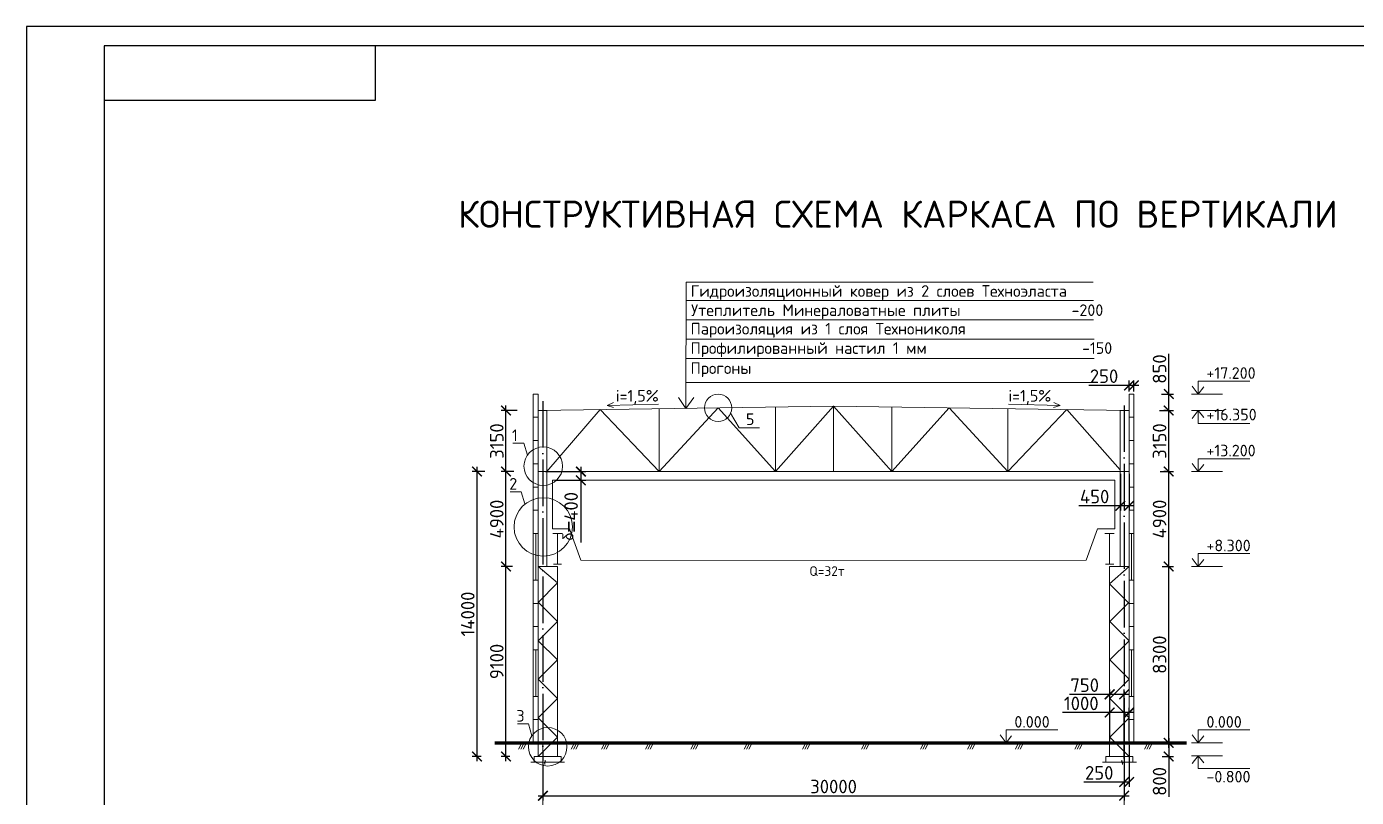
# Model space of a CAD drawing. Header units: millimetres. Extents: x -258606 to -95372, y 16759 to 83244.
# Drawn here: x -125999.4 to -125656.2, y 42147 to 42345.8 of the extents above; entities that cross this region are included whole.
import ezdxf

# ---------------------------------------------------------------- set-up
doc = ezdxf.new("R2010")
doc.units = ezdxf.units.MM
doc.header["$LTSCALE"] = 0.5
doc.linetypes.add('ACAD_ISO04W100', pattern=[30, 24, -3, 0, -3])
for name, color, linetype, lineweight in [('0.25-STAMP', 10, 'Continuous', 25), ('0.3-STAMP', 7, 'Continuous', 30), ('ТОНКИЕе', 7, 'Continuous', 5)]:
    doc.layers.add(name, color=color, linetype=linetype, lineweight=lineweight)
doc.layers.add('оси', color=7, linetype='ACAD_ISO04W100')
doc.layers.add('размеры', color=7, linetype='Continuous')
doc.styles.add('Наклонный', font='isocpeur.ttf', dxfattribs={"height": 3.5})
doc.styles.add('Текст 3', font='isocpeur.ttf', dxfattribs={"height": 3})
doc.linetypes.add('119-3 Кабель низкоковольтный подземный', pattern='A,8,-2,[31,Russia-GOST_Topo.shx,S=0.1,R=180,X=0,Y=0],8,[31,Russia-GOST_Topo.shx,S=0.1,R=0,X=0,Y=0],-2', length=20)
doc.dimstyles.new('СТРОИТЕЛЬНЫЙ', dxfattribs={"dimtxt": 3.5, "dimasz": 2.5, "dimexe": 1.25, "dimexo": 0.625, "dimtad": 1, "dimdec": 0, "dimlfac": 100, "dimdsep": 46, "dimtxsty": 'Наклонный', "dimblk1": 'ARCHTICK', "dimblk2": 'ARCHTICK', "dimsah": 1, "dimcen": 0, "dimdle": 1.25, "dimadec": 0, "dimazin": 0, "dimtfac": 0.75, "dimtdec": 0, "dimtmove": 0, "dimatfit": 3, "dimldrblk": 'ARCHTICK', "dimfxl": 1, "dimtolj": 1, "dimtzin": 0, "dimarcsym": 0})

# ---------------------------------------------------------------- blocks, each defined once
blk = doc.blocks.new('_ArchTick')
at = {"color": 0, "linetype": 'ByBlock', "const_width": 0.15}
blk.add_lwpolyline([(-0.5, -0.5), (0.5, 0.5)], dxfattribs=at)
blk = doc.blocks.new('*D654')
at = {"layer": 'Defpoints', "color": 0, "transparency": 16777216}
for p in [(-125866.1, 42156.39), (-125716.1, 42156.39), (-125716.1, 42147.41)]:
    blk.add_point(p, dxfattribs=at)
at = {"layer": 'размеры', "color": 0, "lineweight": -2, "transparency": 16777216}
for p, q in [((-125866.1, 42155.76), (-125866.1, 42146.16)), ((-125716.1, 42155.76), (-125716.1, 42146.16)), ((-125867.35, 42147.41), (-125714.85, 42147.41))]:
    blk.add_line(p, q, dxfattribs=at)
at = {"layer": 'размеры', "color": 0, "lineweight": -2, "transparency": 16777216, "xscale": 2.5, "yscale": 2.5, "zscale": 2.5, "rotation": 180}
blk.add_blockref('_ArchTick', (-125866.1, 42147.41), dxfattribs=at)
at = {"layer": 'размеры', "color": 0, "lineweight": -2, "transparency": 16777216, "xscale": 2.5, "yscale": 2.5, "zscale": 2.5}
blk.add_blockref('_ArchTick', (-125716.1, 42147.41), dxfattribs=at)
at = {"layer": 'размеры', "color": 0, "transparency": 16777216, "insert": (-125791.1, 42149.78), "char_height": 3.5, "attachment_point": 5, "style": 'Наклонный'}
blk.add_mtext('\\A1;30000', dxfattribs=at)
blk = doc.blocks.new('*D655')
at = {"layer": 'Defpoints', "color": 0, "transparency": 16777216}
for p in [(-125716.1, 42161.04), (-125714.85, 42161.04), (-125714.85, 42150.93)]:
    blk.add_point(p, dxfattribs=at)
at = {"layer": 'размеры', "color": 0, "lineweight": -2, "transparency": 16777216}
for p, q in [((-125716.1, 42160.41), (-125716.1, 42149.68)), ((-125714.85, 42160.41), (-125714.85, 42149.68)), ((-125716.1, 42150.93), (-125726.5, 42150.93)), ((-125714.85, 42150.93), (-125717.35, 42150.93))]:
    blk.add_line(p, q, dxfattribs=at)
at = {"layer": 'размеры', "color": 0, "lineweight": -2, "transparency": 16777216, "xscale": 2.5, "yscale": 2.5, "zscale": 2.5, "rotation": 180}
blk.add_blockref('_ArchTick', (-125716.1, 42150.93), dxfattribs=at)
at = {"layer": 'размеры', "color": 0, "lineweight": -2, "transparency": 16777216, "xscale": 2.5, "yscale": 2.5, "zscale": 2.5}
blk.add_blockref('_ArchTick', (-125714.85, 42150.93), dxfattribs=at)
at = {"layer": 'размеры', "color": 0, "transparency": 16777216, "insert": (-125722.55, 42153.31), "char_height": 3.5, "attachment_point": 5, "style": 'Наклонный'}
blk.add_mtext('\\A1;250', dxfattribs=at)
blk = doc.blocks.new('*D656')
at = {"layer": 'Defpoints', "color": 0, "transparency": 16777216}
for p in [(-125719.85, 42173.56), (-125719.85, 42161.04), (-125716.1, 42156.39)]:
    blk.add_point(p, dxfattribs=at)
at = {"layer": 'размеры', "color": 0, "lineweight": -2, "transparency": 16777216}
for p, q in [((-125719.85, 42173.56), (-125730.25, 42173.56)), ((-125719.85, 42161.66), (-125719.85, 42174.81)), ((-125714.85, 42173.56), (-125719.85, 42173.56)), ((-125716.1, 42157.01), (-125716.1, 42174.81))]:
    blk.add_line(p, q, dxfattribs=at)
at = {"layer": 'размеры', "color": 0, "lineweight": -2, "transparency": 16777216, "xscale": 2.5, "yscale": 2.5, "zscale": 2.5, "rotation": 180}
blk.add_blockref('_ArchTick', (-125719.85, 42173.56), dxfattribs=at)
at = {"layer": 'размеры', "color": 0, "lineweight": -2, "transparency": 16777216, "xscale": 2.5, "yscale": 2.5, "zscale": 2.5}
blk.add_blockref('_ArchTick', (-125716.1, 42173.56), dxfattribs=at)
at = {"layer": 'размеры', "color": 0, "transparency": 16777216, "insert": (-125726.3, 42175.93), "char_height": 3.5, "attachment_point": 5, "style": 'Наклонный'}
blk.add_mtext('\\A1;750', dxfattribs=at)
blk = doc.blocks.new('*D657')
at = {"layer": 'Defpoints', "color": 0, "transparency": 16777216}
for p in [(-125719.85, 42168.85), (-125719.85, 42161.04), (-125714.85, 42161.04)]:
    blk.add_point(p, dxfattribs=at)
at = {"layer": 'размеры', "color": 0, "lineweight": -2, "transparency": 16777216}
for p, q in [((-125719.85, 42161.66), (-125719.85, 42170.1)), ((-125714.85, 42161.66), (-125714.85, 42170.1)), ((-125719.85, 42168.85), (-125732, 42168.85)), ((-125713.6, 42168.85), (-125719.85, 42168.85))]:
    blk.add_line(p, q, dxfattribs=at)
at = {"layer": 'размеры', "color": 0, "lineweight": -2, "transparency": 16777216, "xscale": 2.5, "yscale": 2.5, "zscale": 2.5, "rotation": 180}
blk.add_blockref('_ArchTick', (-125719.85, 42168.85), dxfattribs=at)
at = {"layer": 'размеры', "color": 0, "lineweight": -2, "transparency": 16777216, "xscale": 2.5, "yscale": 2.5, "zscale": 2.5}
blk.add_blockref('_ArchTick', (-125714.85, 42168.85), dxfattribs=at)
at = {"layer": 'размеры', "color": 0, "transparency": 16777216, "insert": (-125727.18, 42171.22), "char_height": 3.5, "attachment_point": 5, "style": 'Наклонный'}
blk.add_mtext('\\A1;1000', dxfattribs=at)
blk = doc.blocks.new('*D658')
at = {"layer": 'Defpoints', "color": 0, "transparency": 16777216}
for p in [(-125717.1, 42231.04), (-125714.85, 42231.04), (-125717.1, 42222.22)]:
    blk.add_point(p, dxfattribs=at)
at = {"layer": 'размеры', "color": 0, "lineweight": -2, "transparency": 16777216}
for p, q in [((-125717.1, 42230.41), (-125717.1, 42220.97)), ((-125714.85, 42230.41), (-125714.85, 42220.97)), ((-125717.1, 42222.22), (-125727.85, 42222.22)), ((-125713.6, 42222.22), (-125717.1, 42222.22))]:
    blk.add_line(p, q, dxfattribs=at)
at = {"layer": 'размеры', "color": 0, "lineweight": -2, "transparency": 16777216, "xscale": 2.5, "yscale": 2.5, "zscale": 2.5, "rotation": 180}
blk.add_blockref('_ArchTick', (-125717.1, 42222.22), dxfattribs=at)
at = {"layer": 'размеры', "color": 0, "lineweight": -2, "transparency": 16777216, "xscale": 2.5, "yscale": 2.5, "zscale": 2.5}
blk.add_blockref('_ArchTick', (-125714.85, 42222.22), dxfattribs=at)
at = {"layer": 'размеры', "color": 0, "transparency": 16777216, "insert": (-125723.73, 42224.59), "char_height": 3.5, "attachment_point": 5, "style": 'Наклонный'}
blk.add_mtext('\\A1;450', dxfattribs=at)
blk = doc.blocks.new('*D659')
at = {"layer": 'Defpoints', "color": 0, "transparency": 16777216}
for p in [(-125714.85, 42253.27), (-125714.85, 42251.04), (-125713.6, 42251.04)]:
    blk.add_point(p, dxfattribs=at)
at = {"layer": 'размеры', "color": 0, "lineweight": -2, "transparency": 16777216}
for p, q in [((-125714.85, 42253.27), (-125725.25, 42253.27)), ((-125714.85, 42251.66), (-125714.85, 42254.52)), ((-125712.35, 42253.27), (-125714.85, 42253.27)), ((-125713.6, 42251.66), (-125713.6, 42254.52))]:
    blk.add_line(p, q, dxfattribs=at)
at = {"layer": 'размеры', "color": 0, "lineweight": -2, "transparency": 16777216, "xscale": 2.5, "yscale": 2.5, "zscale": 2.5, "rotation": 180}
blk.add_blockref('_ArchTick', (-125714.85, 42253.27), dxfattribs=at)
at = {"layer": 'размеры', "color": 0, "lineweight": -2, "transparency": 16777216, "xscale": 2.5, "yscale": 2.5, "zscale": 2.5}
blk.add_blockref('_ArchTick', (-125713.6, 42253.27), dxfattribs=at)
at = {"layer": 'размеры', "color": 0, "transparency": 16777216, "insert": (-125721.3, 42255.64), "char_height": 3.5, "attachment_point": 5, "style": 'Наклонный'}
blk.add_mtext('\\A1;250', dxfattribs=at)
blk = doc.blocks.new('*D660')
at = {"layer": 'Defpoints', "color": 0, "transparency": 16777216}
for p in [(-125706.9, 42206.54), (-125704.61, 42206.54), (-125704.61, 42161.04)]:
    blk.add_point(p, dxfattribs=at)
at = {"layer": 'размеры', "color": 0, "lineweight": -2, "transparency": 16777216}
for p, q in [((-125704.61, 42159.79), (-125704.61, 42207.79)), ((-125706.28, 42206.54), (-125703.36, 42206.54)), ((-125705.23, 42161.04), (-125705.86, 42161.04))]:
    blk.add_line(p, q, dxfattribs=at)
at = {"layer": 'размеры', "color": 0, "lineweight": -2, "transparency": 16777216, "xscale": 2.5, "yscale": 2.5, "zscale": 2.5}
for p, rotation in [((-125704.61, 42206.54), 90), ((-125704.61, 42161.04), 270)]:
    blk.add_blockref('_ArchTick', p, dxfattribs=dict(at, rotation=rotation))
at = {"layer": 'размеры', "color": 0, "transparency": 16777216, "insert": (-125706.98, 42183.79), "char_height": 3.5, "attachment_point": 5, "rotation": 90, "style": 'Наклонный'}
blk.add_mtext('\\A1;8300', dxfattribs=at)
blk = doc.blocks.new('*D661')
at = {"layer": 'Defpoints', "color": 0, "transparency": 16777216}
for p in [(-125707.47, 42231.04), (-125704.61, 42231.04), (-125706.54, 42206.54)]:
    blk.add_point(p, dxfattribs=at)
at = {"layer": 'размеры', "color": 0, "lineweight": -2, "transparency": 16777216}
for p, q in [((-125706.84, 42231.04), (-125703.36, 42231.04)), ((-125704.61, 42205.29), (-125704.61, 42232.29)), ((-125705.91, 42206.54), (-125703.36, 42206.54))]:
    blk.add_line(p, q, dxfattribs=at)
at = {"layer": 'размеры', "color": 0, "lineweight": -2, "transparency": 16777216, "xscale": 2.5, "yscale": 2.5, "zscale": 2.5}
for p, rotation in [((-125704.61, 42231.04), 90), ((-125704.61, 42206.54), 270)]:
    blk.add_blockref('_ArchTick', p, dxfattribs=dict(at, rotation=rotation))
at = {"layer": 'размеры', "color": 0, "transparency": 16777216, "insert": (-125706.98, 42218.79), "char_height": 3.5, "attachment_point": 5, "rotation": 90, "style": 'Наклонный'}
blk.add_mtext('\\A1;4900', dxfattribs=at)
blk = doc.blocks.new('*D662')
at = {"layer": 'Defpoints', "color": 0, "transparency": 16777216}
for p in [(-125707.62, 42246.79), (-125704.61, 42246.79), (-125704.61, 42231.04)]:
    blk.add_point(p, dxfattribs=at)
at = {"layer": 'размеры', "color": 0, "lineweight": -2, "transparency": 16777216}
for p, q in [((-125707, 42246.79), (-125703.36, 42246.79)), ((-125704.61, 42229.79), (-125704.61, 42248.04)), ((-125705.23, 42231.04), (-125705.86, 42231.04))]:
    blk.add_line(p, q, dxfattribs=at)
at = {"layer": 'размеры', "color": 0, "lineweight": -2, "transparency": 16777216, "xscale": 2.5, "yscale": 2.5, "zscale": 2.5}
for p, rotation in [((-125704.61, 42246.79), 90), ((-125704.61, 42231.04), 270)]:
    blk.add_blockref('_ArchTick', p, dxfattribs=dict(at, rotation=rotation))
at = {"layer": 'размеры', "color": 0, "transparency": 16777216, "insert": (-125706.98, 42238.91), "char_height": 3.5, "attachment_point": 5, "rotation": 90, "style": 'Наклонный'}
blk.add_mtext('\\A1;3150', dxfattribs=at)
blk = doc.blocks.new('*D663')
at = {"layer": 'Defpoints', "color": 0, "transparency": 16777216}
for p in [(-125707.11, 42251.04), (-125704.61, 42251.04), (-125704.61, 42246.79)]:
    blk.add_point(p, dxfattribs=at)
at = {"layer": 'размеры', "color": 0, "lineweight": -2, "transparency": 16777216}
for p, q in [((-125704.61, 42251.04), (-125704.61, 42261.44)), ((-125706.48, 42251.04), (-125703.36, 42251.04)), ((-125704.61, 42245.54), (-125704.61, 42251.04)), ((-125705.23, 42246.79), (-125705.86, 42246.79))]:
    blk.add_line(p, q, dxfattribs=at)
at = {"layer": 'размеры', "color": 0, "lineweight": -2, "transparency": 16777216, "xscale": 2.5, "yscale": 2.5, "zscale": 2.5}
for p, rotation in [((-125704.61, 42251.04), 90), ((-125704.61, 42246.79), 270)]:
    blk.add_blockref('_ArchTick', p, dxfattribs=dict(at, rotation=rotation))
at = {"layer": 'размеры', "color": 0, "transparency": 16777216, "insert": (-125706.98, 42257.49), "char_height": 3.5, "attachment_point": 5, "rotation": 90, "style": 'Наклонный'}
blk.add_mtext('\\A1;850', dxfattribs=at)
blk = doc.blocks.new('*D664')
at = {"layer": 'Defpoints', "color": 0, "transparency": 16777216}
for p in [(-125704.61, 42161.04), (-125706.96, 42157.54), (-125704.61, 42157.54)]:
    blk.add_point(p, dxfattribs=at)
at = {"layer": 'размеры', "color": 0, "lineweight": -2, "transparency": 16777216}
for p, q in [((-125705.23, 42161.04), (-125705.86, 42161.04)), ((-125704.61, 42162.29), (-125704.61, 42157.54)), ((-125706.33, 42157.54), (-125703.36, 42157.54)), ((-125704.61, 42157.54), (-125704.61, 42147.14))]:
    blk.add_line(p, q, dxfattribs=at)
at = {"layer": 'размеры', "color": 0, "lineweight": -2, "transparency": 16777216, "xscale": 2.5, "yscale": 2.5, "zscale": 2.5}
for p, rotation in [((-125704.61, 42161.04), 90), ((-125704.61, 42157.54), 270)]:
    blk.add_blockref('_ArchTick', p, dxfattribs=dict(at, rotation=rotation))
at = {"layer": 'размеры', "color": 0, "transparency": 16777216, "insert": (-125706.98, 42151.09), "char_height": 3.5, "attachment_point": 5, "rotation": 90, "style": 'Наклонный'}
blk.add_mtext('\\A1;800', dxfattribs=at)
blk = doc.blocks.new('*D665')
at = {"layer": 'Defpoints', "color": 0, "transparency": 16777216}
for p in [(-125875.64, 42206.54), (-125873.33, 42206.54), (-125874.02, 42157.54)]:
    blk.add_point(p, dxfattribs=at)
at = {"layer": 'размеры', "color": 0, "lineweight": -2, "transparency": 16777216}
for p, q in [((-125875.64, 42156.29), (-125875.64, 42207.79)), ((-125873.95, 42206.54), (-125876.89, 42206.54)), ((-125874.64, 42157.54), (-125876.89, 42157.54))]:
    blk.add_line(p, q, dxfattribs=at)
at = {"layer": 'размеры', "color": 0, "lineweight": -2, "transparency": 16777216, "xscale": 2.5, "yscale": 2.5, "zscale": 2.5}
for p, rotation in [((-125875.64, 42206.54), 90), ((-125875.64, 42157.54), 270)]:
    blk.add_blockref('_ArchTick', p, dxfattribs=dict(at, rotation=rotation))
at = {"layer": 'размеры', "color": 0, "transparency": 16777216, "insert": (-125878.01, 42182.04), "char_height": 3.5, "attachment_point": 5, "rotation": 90, "style": 'Наклонный'}
blk.add_mtext('\\A1;9100', dxfattribs=at)
blk = doc.blocks.new('*D666')
at = {"layer": 'Defpoints', "color": 0, "transparency": 16777216}
for p in [(-125875.64, 42231.04), (-125873, 42231.04), (-125873.4, 42206.54)]:
    blk.add_point(p, dxfattribs=at)
at = {"layer": 'размеры', "color": 0, "lineweight": -2, "transparency": 16777216}
for p, q in [((-125873.62, 42231.04), (-125876.89, 42231.04)), ((-125875.64, 42205.29), (-125875.64, 42232.29)), ((-125874.03, 42206.54), (-125876.89, 42206.54))]:
    blk.add_line(p, q, dxfattribs=at)
at = {"layer": 'размеры', "color": 0, "lineweight": -2, "transparency": 16777216, "xscale": 2.5, "yscale": 2.5, "zscale": 2.5}
for p, rotation in [((-125875.64, 42231.04), 90), ((-125875.64, 42206.54), 270)]:
    blk.add_blockref('_ArchTick', p, dxfattribs=dict(at, rotation=rotation))
at = {"layer": 'размеры', "color": 0, "transparency": 16777216, "insert": (-125878.01, 42218.79), "char_height": 3.5, "attachment_point": 5, "rotation": 90, "style": 'Наклонный'}
blk.add_mtext('\\A1;4900', dxfattribs=at)
blk = doc.blocks.new('*D667')
at = {"layer": 'Defpoints', "color": 0, "transparency": 16777216}
for p in [(-125875.64, 42246.79), (-125872.14, 42246.79), (-125875.64, 42231.04)]:
    blk.add_point(p, dxfattribs=at)
at = {"layer": 'размеры', "color": 0, "lineweight": -2, "transparency": 16777216}
for p, q in [((-125872.76, 42246.79), (-125876.89, 42246.79)), ((-125875.64, 42229.79), (-125875.64, 42248.04)), ((-125876.26, 42231.04), (-125876.89, 42231.04))]:
    blk.add_line(p, q, dxfattribs=at)
at = {"layer": 'размеры', "color": 0, "lineweight": -2, "transparency": 16777216, "xscale": 2.5, "yscale": 2.5, "zscale": 2.5}
for p, rotation in [((-125875.64, 42246.79), 90), ((-125875.64, 42231.04), 270)]:
    blk.add_blockref('_ArchTick', p, dxfattribs=dict(at, rotation=rotation))
at = {"layer": 'размеры', "color": 0, "transparency": 16777216, "insert": (-125878.01, 42238.91), "char_height": 3.5, "attachment_point": 5, "rotation": 90, "style": 'Наклонный'}
blk.add_mtext('\\A1;3150', dxfattribs=at)
blk = doc.blocks.new('*D668')
at = {"layer": 'Defpoints', "color": 0, "transparency": 16777216}
for p in [(-125880.45, 42231.04), (-125883.13, 42157.54), (-125881.44, 42157.54)]:
    blk.add_point(p, dxfattribs=at)
at = {"layer": 'размеры', "color": 0, "lineweight": -2, "transparency": 16777216}
for p, q in [((-125881.07, 42231.04), (-125884.38, 42231.04)), ((-125883.13, 42232.29), (-125883.13, 42156.29)), ((-125882.06, 42157.54), (-125884.38, 42157.54))]:
    blk.add_line(p, q, dxfattribs=at)
at = {"layer": 'размеры', "color": 0, "lineweight": -2, "transparency": 16777216, "xscale": 2.5, "yscale": 2.5, "zscale": 2.5}
for p, rotation in [((-125883.13, 42231.04), 90), ((-125883.13, 42157.54), 270)]:
    blk.add_blockref('_ArchTick', p, dxfattribs=dict(at, rotation=rotation))
at = {"layer": 'размеры', "color": 0, "transparency": 16777216, "insert": (-125885.5, 42194.29), "char_height": 3.5, "attachment_point": 5, "rotation": 90, "style": 'Наклонный'}
blk.add_mtext('\\A1;14000', dxfattribs=at)
blk = doc.blocks.new('*D669')
at = {"layer": 'Defpoints', "color": 0, "transparency": 16777216}
for p in [(-125866.1, 42231.04), (-125863.66, 42228.79), (-125856.31, 42228.79)]:
    blk.add_point(p, dxfattribs=at)
at = {"layer": 'размеры', "color": 0, "lineweight": -2, "transparency": 16777216}
for p, q in [((-125865.48, 42231.04), (-125855.06, 42231.04)), ((-125856.31, 42232.29), (-125856.31, 42228.79)), ((-125863.04, 42228.79), (-125855.06, 42228.79)), ((-125856.31, 42228.79), (-125856.31, 42212.72))]:
    blk.add_line(p, q, dxfattribs=at)
at = {"layer": 'размеры', "color": 0, "lineweight": -2, "transparency": 16777216, "xscale": 2.5, "yscale": 2.5, "zscale": 2.5}
for p, rotation in [((-125856.31, 42231.04), 90), ((-125856.31, 42228.79), 270)]:
    blk.add_blockref('_ArchTick', p, dxfattribs=dict(at, rotation=rotation))
at = {"layer": 'размеры', "color": 0, "transparency": 16777216, "insert": (-125858.83, 42219.51), "char_height": 3.5, "attachment_point": 5, "rotation": 90, "style": 'Наклонный'}
blk.add_mtext('\\A1;{\\fArial|b0|i0|c204|p34;\\H1.08333x;\\C256;ᵟ=}400', dxfattribs=at)

msp = doc.modelspace()

# ---------------------------------------------------------------- linework, layer by layer
at = {"color": 0, "linetype": 'ByBlock', "lineweight": 20}
for p, q in [((-125829.22862, 42247.33963), (-125829.13789, 42279.90325)), ((-125829.22862, 42247.33963), (-125829.13789, 42279.90325)), ((-125829.13789, 42279.90325), (-125724.13174, 42279.90325)), ((-125829.13787, 42275.21475), (-125724.02761, 42275.21475)), ((-125829.13787, 42270.21475), (-125724.02761, 42270.21475)), ((-125829.13787, 42265.21475), (-125723.81933, 42265.21475)), ((-125829.13787, 42260.21475), (-125723.81933, 42260.21475)), ((-125829.13784, 42260.21475), (-125737.70017, 42260.21475)), ((-125829.13787, 42254.02723), (-125723.7152, 42254.02723)), ((-125829.22862, 42247.33963), (-125831.13785, 42250.17322)), ((-125827.13785, 42250.17322), (-125829.22862, 42247.33963))]:
    msp.add_line(p, q, dxfattribs=at)
at = {"layer": '0.25-STAMP', "color": 0}
msp.add_lwpolyline([(-125999.35286, 41751.8386), (-125158.35286, 41751.8386), (-125158.35286, 42345.8386), (-125999.35286, 42345.8386), (-125999.35286, 41751.8386)], dxfattribs=at)
at = {"layer": '0.3-STAMP', "color": 0}
for p, q in [((-125979.35286, 42340.8386), (-125979.35286, 42326.8386)), ((-125909.35286, 42340.8386), (-125979.35286, 42340.8386)), ((-125909.35286, 42326.8386), (-125909.35286, 42340.8386)), ((-125979.35286, 42326.8386), (-125909.35286, 42326.8386))]:
    msp.add_line(p, q, dxfattribs=at)
msp.add_lwpolyline([(-125979.35286, 41756.8386), (-125163.35286, 41756.8386), (-125163.35286, 42340.8386), (-125979.35286, 42340.8386), (-125979.35286, 41756.8386)], dxfattribs=at)
at = {"layer": 'оси', "color": 0}
for points in [[(-125866.10362, 42249.22764), (-125866.10362, 42156.38579)], [(-125716.10362, 42248.10756), (-125716.10362, 42156.38579)]]:
    msp.add_lwpolyline(points, dxfattribs=at)
at = {"layer": 'ТОНКИЕе', "color": 0}
for points in [[(-125697.01621, 42251.03963), (-125698.52086, 42253.0877)], [(-125697.01621, 42251.03963), (-125697.01621, 42254.36382), (-125683.65792, 42254.36382)], [(-125697.01621, 42251.03963), (-125695.58757, 42252.87841)], [(-125867.35362, 42161.03963), (-125868.60362, 42161.03963), (-125868.60362, 42251.03963)], [(-125867.35362, 42245.03963), (-125867.35362, 42251.03963), (-125868.60362, 42251.03963)], [(-125836.28749, 42248.4414), (-125849.55913, 42248.11486), (-125847.91424, 42248.83128), (-125849.55913, 42248.11486), (-125847.89333, 42247.5671)], [(-125745.91975, 42248.4414), (-125732.64811, 42248.11486), (-125734.293, 42248.83128), (-125732.64811, 42248.11486), (-125734.3139, 42247.5671)], [(-125716.10362, 42161.03963), (-125714.85362, 42161.03963), (-125714.85362, 42251.03963)], [(-125714.85362, 42161.03963), (-125713.60362, 42161.03963), (-125713.60362, 42251.03963)], [(-125714.85362, 42245.03963), (-125714.85362, 42251.03963), (-125713.60362, 42251.03963)], [(-125698.7375, 42251.03963), (-125690.69508, 42251.03963)], [(-125867.35362, 42239.03963), (-125867.35362, 42245.03963), (-125868.60362, 42245.03963)], [(-125791.10362, 42246.78963), (-125791.10362, 42247.88963), (-125867.35362, 42246.78963)], [(-125866.10362, 42161.03963), (-125867.35362, 42161.03963), (-125867.35362, 42246.78963)], [(-125867.35362, 42231.03963), (-125867.35362, 42246.78963), (-125865.10362, 42246.78963), (-125865.10362, 42231.03963)], [(-125866.10362, 42231.03963), (-125836.10362, 42231.03963), (-125836.10362, 42247.24045)], [(-125851.29298, 42247.02133), (-125836.10362, 42231.03963), (-125851.29298, 42247.02133), (-125865.10362, 42231.03963)], [(-125836.10362, 42231.03963), (-125806.10362, 42231.03963), (-125806.10362, 42247.67324)], [(-125820.91098, 42247.45962), (-125836.10362, 42231.03963)], [(-125820.91098, 42247.45962), (-125806.10362, 42231.03963)], [(-125806.10362, 42231.03963), (-125791.10362, 42247.88963)], [(-125791.10362, 42246.78963), (-125791.10362, 42247.88963), (-125714.85362, 42246.78963)], [(-125776.10362, 42231.03963), (-125791.10362, 42247.88963)], [(-125791.10362, 42231.03963), (-125791.10362, 42246.78963)], [(-125746.10362, 42231.03963), (-125776.10362, 42231.03963), (-125776.10362, 42247.67324)], [(-125761.29625, 42247.45962), (-125776.10362, 42231.03963)], [(-125761.29625, 42247.45962), (-125746.10362, 42231.03963)], [(-125716.10362, 42231.03963), (-125746.10362, 42231.03963), (-125746.10362, 42247.24045)], [(-125730.90877, 42247.02125), (-125746.10362, 42231.03963), (-125730.90877, 42247.02125), (-125717.10362, 42231.49045)], [(-125714.85362, 42231.03963), (-125714.85362, 42246.78963), (-125717.10362, 42246.78963), (-125717.10362, 42231.03963)], [(-125716.10362, 42161.03963), (-125714.85362, 42161.03963), (-125714.85362, 42246.78963)], [(-125714.85362, 42239.03963), (-125714.85362, 42245.03963), (-125713.60362, 42245.03963)], [(-125698.7375, 42246.78963), (-125690.69508, 42246.78963)], [(-125697.01621, 42246.78963), (-125698.52086, 42244.74157)], [(-125697.01621, 42246.78963), (-125697.01621, 42243.46544), (-125683.65792, 42243.46544)], [(-125697.01621, 42246.78963), (-125695.58757, 42244.95085)], [(-125870.09408, 42235.25167), (-125871.00432, 42238.35418), (-125873.84222, 42238.35418)], [(-125867.35362, 42233.03963), (-125867.35362, 42239.03963), (-125868.60362, 42239.03963)], [(-125714.85362, 42233.03963), (-125714.85362, 42239.03963), (-125713.60362, 42239.03963)], [(-125867.35362, 42227.03963), (-125867.35362, 42233.03963), (-125868.60362, 42233.03963)], [(-125867.35362, 42206.53963), (-125867.35362, 42231.03963), (-125865.10362, 42231.03963)], [(-125867.35362, 42206.53963), (-125865.10362, 42206.53963), (-125865.10362, 42231.03963)], [(-125867.35362, 42231.03963), (-125714.85362, 42231.03963)], [(-125714.85362, 42231.03963), (-125867.35362, 42231.03963)], [(-125714.85362, 42206.53963), (-125714.85362, 42231.03963), (-125717.10362, 42231.03963)], [(-125714.85362, 42206.53963), (-125717.10362, 42206.53963), (-125717.10362, 42231.03963)], [(-125714.85362, 42227.03963), (-125714.85362, 42233.03963), (-125713.60362, 42233.03963)], [(-125698.7375, 42231.03963), (-125690.69508, 42231.03963)], [(-125697.01621, 42231.03963), (-125698.52086, 42233.0877)], [(-125697.01621, 42231.03963), (-125697.01621, 42234.36382), (-125683.65792, 42234.36382)], [(-125697.01621, 42231.03963), (-125695.58757, 42232.87841)], [(-125870.78805, 42222.73943), (-125871.69829, 42225.84194), (-125874.53619, 42225.84194)], [(-125867.35362, 42221.03963), (-125867.35362, 42227.03963), (-125868.60362, 42227.03963)], [(-125714.85362, 42221.03963), (-125714.85362, 42227.03963), (-125713.60362, 42227.03963)], [(-125867.35362, 42215.03963), (-125867.35362, 42221.03963), (-125868.60362, 42221.03963)], [(-125714.85362, 42215.03963), (-125714.85362, 42221.03963), (-125713.60362, 42221.03963)], [(-125867.35362, 42209.03963), (-125867.35362, 42215.03963), (-125868.60362, 42215.03963)], [(-125867.97862, 42215.03963), (-125867.97862, 42203.03963)], [(-125862.35362, 42215.03963), (-125861.08181, 42215.03963), (-125863.51208, 42215.03963)], [(-125862.35398, 42207.12715), (-125863.40562, 42207.12715), (-125861.30162, 42207.12715), (-125862.35362, 42207.12715), (-125862.35362, 42215.03963)], [(-125719.85362, 42215.03963), (-125721.12543, 42215.03963), (-125718.69516, 42215.03963)], [(-125719.85326, 42207.12715), (-125718.80162, 42207.12715), (-125720.90562, 42207.12715), (-125719.85362, 42207.12715), (-125719.85362, 42215.03963)], [(-125714.85362, 42209.03963), (-125714.85362, 42215.03963), (-125713.60362, 42215.03963)], [(-125714.22862, 42215.03963), (-125714.22862, 42203.03963)], [(-125697.01621, 42206.53963), (-125698.52086, 42208.5877)], [(-125697.01621, 42206.53963), (-125697.01621, 42209.86382), (-125683.65792, 42209.86382)], [(-125697.01621, 42206.53963), (-125695.58757, 42208.37841)], [(-125867.35362, 42161.03963), (-125867.35362, 42206.53963), (-125862.35362, 42206.53963)], [(-125867.35362, 42161.03963), (-125862.35362, 42161.03963), (-125862.35362, 42206.53963)], [(-125862.37095, 42202.28766), (-125867.35362, 42206.53963)], [(-125714.85362, 42161.03963), (-125714.85362, 42206.53963), (-125719.85362, 42206.53963)], [(-125714.85362, 42161.03963), (-125719.85362, 42161.03963), (-125719.85362, 42206.53963)], [(-125719.85362, 42202.03038), (-125714.85362, 42206.53963)], [(-125714.85362, 42161.03963), (-125714.85362, 42206.53963), (-125718.60362, 42206.53963)], [(-125698.7375, 42206.53963), (-125690.69508, 42206.53963)], [(-125867.35362, 42197.03963), (-125867.35362, 42203.03963), (-125868.60362, 42203.03963)], [(-125867.37095, 42197.29691), (-125862.37095, 42202.28766)], [(-125714.85362, 42197.03963), (-125719.85362, 42202.03038)], [(-125714.85362, 42197.03963), (-125714.85362, 42203.03963), (-125713.60362, 42203.03963)], [(-125867.35362, 42191.03963), (-125867.35362, 42197.03963), (-125868.60362, 42197.03963)], [(-125862.37095, 42192.3742), (-125867.37095, 42197.33139)], [(-125719.83629, 42192.3742), (-125714.83629, 42197.33139)], [(-125714.85362, 42191.03963), (-125714.85362, 42197.03963), (-125713.60362, 42197.03963)], [(-125867.35362, 42185.03963), (-125867.35362, 42191.03963), (-125868.60362, 42191.03963)], [(-125867.37095, 42187.38345), (-125862.37095, 42192.3742)], [(-125714.83629, 42187.38345), (-125719.83629, 42192.3742)], [(-125714.85362, 42185.03963), (-125714.85362, 42191.03963), (-125713.60362, 42191.03963)], [(-125862.37095, 42182.42626), (-125867.37095, 42187.38345)], [(-125719.83629, 42182.42626), (-125714.83629, 42187.38345)], [(-125867.35362, 42179.03963), (-125867.35362, 42185.03963), (-125868.60362, 42185.03963)], [(-125867.97862, 42185.03963), (-125867.97862, 42173.03963)], [(-125714.85362, 42179.03963), (-125714.85362, 42185.03963), (-125713.60362, 42185.03963)], [(-125714.22862, 42185.03963), (-125714.22862, 42173.03963)], [(-125867.37095, 42177.43551), (-125862.37095, 42182.42626)], [(-125714.83629, 42177.43551), (-125719.83629, 42182.42626)], [(-125862.37095, 42172.47832), (-125867.37095, 42177.43551)], [(-125719.83629, 42172.47832), (-125714.83629, 42177.43551)], [(-125867.35362, 42167.03963), (-125867.35362, 42173.03963), (-125868.60362, 42173.03963)], [(-125714.85362, 42167.03963), (-125714.85362, 42173.03963), (-125713.60362, 42173.03963)], [(-125867.37095, 42167.48757), (-125862.37095, 42172.47832)], [(-125714.83629, 42167.48757), (-125719.83629, 42172.47832)], [(-125868.94591, 42162.86829), (-125869.85615, 42165.9708), (-125872.69405, 42165.9708)], [(-125867.35362, 42161.03963), (-125867.35362, 42167.03963), (-125868.60362, 42167.03963)], [(-125862.37095, 42162.53038), (-125867.37095, 42167.48757)], [(-125719.83629, 42162.53038), (-125714.83629, 42167.48757)], [(-125714.85362, 42161.03963), (-125714.85362, 42167.03963), (-125713.60362, 42167.03963)], [(-125867.37095, 42157.53963), (-125862.37095, 42162.53038)], [(-125746.58229, 42161.03963), (-125748.08695, 42163.0877)], [(-125746.58229, 42161.03963), (-125746.58229, 42164.36382), (-125733.224, 42164.36382)], [(-125746.58229, 42161.03963), (-125745.15365, 42162.87841)], [(-125714.83629, 42157.53963), (-125719.83629, 42162.53038)], [(-125697.01621, 42161.03963), (-125698.52086, 42163.0877)], [(-125697.01621, 42161.03963), (-125697.01621, 42164.36382), (-125683.65792, 42164.36382)], [(-125697.01621, 42161.03963), (-125695.58757, 42162.87841)], [(-125871.52119, 42161.03963), (-125872.37974, 42159.40592)], [(-125870.91537, 42161.03963), (-125871.77393, 42159.40592)], [(-125870.30918, 42161.03963), (-125871.16773, 42159.40592)], [(-125867.35362, 42161.03963), (-125867.37095, 42157.53963), (-125862.35304, 42157.53963), (-125862.35304, 42161.03963)], [(-125866.10362, 42160.53963), (-125866.10362, 42146.70696), (-125866.10362, 42139.88464)], [(-125857.96184, 42161.03963), (-125858.82039, 42159.40592)], [(-125857.35603, 42161.03963), (-125858.21458, 42159.40592)], [(-125856.74983, 42161.03963), (-125857.60839, 42159.40592)], [(-125850.15658, 42161.03963), (-125851.01513, 42159.40592)], [(-125849.55077, 42161.03963), (-125850.40932, 42159.40592)], [(-125848.94457, 42161.03963), (-125849.80313, 42159.40592)], [(-125838.76319, 42161.03963), (-125839.62174, 42159.40592)], [(-125838.15738, 42161.03963), (-125839.01593, 42159.40592)], [(-125837.55118, 42161.03963), (-125838.40973, 42159.40592)], [(-125827.09387, 42161.03963), (-125827.95243, 42159.40592)], [(-125826.48806, 42161.03963), (-125827.34661, 42159.40592)], [(-125825.88187, 42161.03963), (-125826.74042, 42159.40592)], [(-125813.35476, 42161.03963), (-125814.21331, 42159.40592)], [(-125812.74895, 42161.03963), (-125813.6075, 42159.40592)], [(-125812.14276, 42161.03963), (-125813.00131, 42159.40592)], [(-125798.2862, 42161.03963), (-125799.14476, 42159.40592)], [(-125797.68039, 42161.03963), (-125798.53894, 42159.40592)], [(-125797.0742, 42161.03963), (-125797.93275, 42159.40592)], [(-125783.0337, 42161.03963), (-125783.89225, 42159.40592)], [(-125782.42789, 42161.03963), (-125783.28644, 42159.40592)], [(-125781.82169, 42161.03963), (-125782.68024, 42159.40592)], [(-125767.78119, 42161.03963), (-125768.63975, 42159.40592)], [(-125767.17538, 42161.03963), (-125768.03393, 42159.40592)], [(-125766.56919, 42161.03963), (-125767.42774, 42159.40592)], [(-125755.65239, 42161.03963), (-125756.51094, 42159.40592)], [(-125755.04658, 42161.03963), (-125755.90513, 42159.40592)], [(-125754.44038, 42161.03963), (-125755.29893, 42159.40592)], [(-125743.33812, 42161.03963), (-125744.19667, 42159.40592)], [(-125742.7323, 42161.03963), (-125743.59085, 42159.40592)], [(-125742.12611, 42161.03963), (-125742.98466, 42159.40592)], [(-125727.99554, 42161.03963), (-125728.85409, 42159.40592)], [(-125727.38972, 42161.03963), (-125728.24827, 42159.40592)], [(-125726.78353, 42161.03963), (-125727.64208, 42159.40592)], [(-125714.85362, 42161.03963), (-125714.83629, 42157.53963), (-125719.8542, 42157.53963), (-125719.85362, 42161.03963)], [(-125716.10362, 42161.03963), (-125716.10362, 42147.20696), (-125716.10362, 42140.38464)], [(-125709.98799, 42161.03963), (-125710.84654, 42159.40592)], [(-125709.38217, 42161.03963), (-125710.24073, 42159.40592)], [(-125708.77598, 42161.03963), (-125709.63453, 42159.40592)], [(-125698.7375, 42161.03963), (-125690.69508, 42161.03963)], [(-125868.35362, 42156.03963), (-125869.26424, 42156.03963), (-125865.74107, 42156.03963), (-125865.64478, 42155.42167), (-125865.52084, 42156.56283), (-125865.42527, 42156.03963), (-125860.50785, 42156.03963)], [(-125867.35362, 42157.53963), (-125868.35362, 42157.53963)], [(-125868.35362, 42157.53963), (-125868.35362, 42156.03963)], [(-125863.60362, 42157.53963), (-125861.38427, 42157.53963), (-125861.38427, 42156.03963)], [(-125713.85362, 42156.03963), (-125712.943, 42156.03963), (-125716.46617, 42156.03963), (-125716.56246, 42155.42167), (-125716.6864, 42156.56283), (-125716.78197, 42156.03963), (-125721.69939, 42156.03963)], [(-125718.60362, 42157.53963), (-125720.82297, 42157.53963), (-125720.82297, 42156.03963)], [(-125714.85362, 42157.53963), (-125713.85362, 42157.53963)], [(-125713.85362, 42157.53963), (-125713.85362, 42156.03963)], [(-125698.7375, 42157.73675), (-125690.69508, 42157.73675)], [(-125697.01621, 42157.73675), (-125698.52086, 42155.68869)], [(-125697.01621, 42157.73675), (-125697.01621, 42154.41256), (-125683.65792, 42154.41256)], [(-125697.01621, 42157.73675), (-125695.58757, 42155.89798)]]:
    msp.add_lwpolyline(points, dxfattribs=at)
at = {"layer": 'ТОНКИЕе'}
msp.add_lwpolyline([(-125817.71194, 42246.13767), (-125815.48544, 42242.33784), (-125810.19749, 42242.33784)], dxfattribs=at)
at = {"layer": 'ТОНКИЕе', "color": 0, "linetype": '119-3 Кабель низкоковольтный подземный'}
for points in [[(-125863.66194, 42228.78963), (-125863.66194, 42228.78963), (-125791.10362, 42228.78963)], [(-125863.66194, 42228.78963), (-125863.66194, 42216.23852), (-125859.21755, 42216.23852), (-125856.31467, 42208.21333), (-125791.10362, 42208.06962)], [(-125718.5453, 42228.78963), (-125718.5453, 42228.78963), (-125791.10362, 42228.78963)], [(-125718.5453, 42228.78963), (-125718.5453, 42216.23852), (-125722.98968, 42216.23852), (-125725.89257, 42208.21333), (-125791.10362, 42208.06962)]]:
    msp.add_lwpolyline(points, dxfattribs=at)
at = {"layer": 'ТОНКИЕе', "color": 0, "lineweight": 70}
msp.add_lwpolyline([(-125878.48159, 42161.03963), (-125700.0405, 42161.03963)], dxfattribs=at)
at = {"layer": 'ТОНКИЕе'}
msp.add_circle((-125820.91098, 42247.45962), 3.52572, dxfattribs=at)
at = {"layer": 'ТОНКИЕе', "color": 0}
for centre, radius in [((-125866.01912, 42232.41838), 4.97397), ((-125866.00998, 42216.7456), 7.5453), ((-125864.87095, 42160.035), 4.97397)]:
    msp.add_circle(centre, radius, dxfattribs=at)

# ---------------------------------------------------------------- texts
at = {"color": 0, "linetype": 'ByBlock', "lineweight": 20, "style": 'Текст 3'}
for s, p in [('Гидроизоляционный ковер из 2 слоев Техноэласта', (-125827.99618, 42276.11916)), ('Утеплитель Минераловатные плиты               -200', (-125827.86865, 42271.17769)), ('Пароизоляция из 1 слоя Технониколя', (-125828.02415, 42266.3947)), ('Профилированный настил 1 мм                     -150', (-125828.02415, 42261.3947)), ('Прогоны', (-125828.02416, 42256.21829))]:
    msp.add_text(s, height=3, dxfattribs=at).set_placement(p)
at = {"layer": 'ТОНКИЕе', "color": 0}
for s, width, gutter_width, insert, char_height, attachment_point, style in [('КОНСТРУКТИВНАЯ СХЕМА КАРКАСА ПО ВЕРТИКАЛИ', 597.424223, 35, (-125888.01327, 42300.94466), 7, 1, 'Текст 3'), ('+17.200', 5.508187, 15, (-125694.87686, 42257.96152), 3, 1, 'Наклонный'), ('i=1,5%', 3.4748743, 15, (-125847.286, 42252.08138), 3, 1, 'Наклонный'), ('i=1,5%', 3.4748743, 15, (-125734.92124, 42252.08138), 3, 3, 'Наклонный'), ('5', 1.1257331, 15, (-125813.71665, 42246.03807), 3, 1, 'Наклонный'), ('+16.350', 5.508187, 15, (-125694.87686, 42244.24635), 3, 7, 'Наклонный'), ('1', 1.1257331, 15, (-125874.09343, 42241.89599), 3, 1, 'Наклонный'), ('+13.200', 5.508187, 15, (-125694.87686, 42237.96152), 3, 1, 'Наклонный'), ('2', 1.1257331, 15, (-125874.78741, 42229.38375), 3, 1, 'Наклонный'), ('+8.300', 5.508187, 15, (-125694.87686, 42213.46152), 3, 1, 'Наклонный'), ('Q=32т', 21.0711582, 7.5, (-125797.34449, 42206.61219), 2.5, 1, 'Наклонный'), ('3', 1.1257331, 15, (-125872.94527, 42169.51261), 3, 1, 'Наклонный'), ('0.000', 5.508187, 15, (-125744.44294, 42167.96152), 3, 1, 'Наклонный'), ('0.000', 5.508187, 15, (-125694.87686, 42167.96152), 3, 1, 'Наклонный'), ('-0.800', 5.508187, 15, (-125694.87686, 42150.81486), 3, 7, 'Наклонный')]:
    msp.add_mtext_dynamic_manual_height_columns(s, width=width, gutter_width=gutter_width, heights=[0], dxfattribs=dict(at, insert=insert, char_height=char_height, attachment_point=attachment_point, style=style))

# ---------------------------------------------------------------- dimensions: what is measured, and where the dimension line sits
at = {"layer": 'размеры', "color": 0}
for base, p1, p2, text, picture, middle in [((-125704.6075, 42251.03963), (-125704.6075, 42246.78963), (-125707.10752, 42251.03963), '850', '*D663', (-125706.9825, 42257.48963)), ((-125875.6357, 42246.78963), (-125875.6357, 42231.03963), (-125872.13536, 42246.78963), '3150', '*D667', (-125878.0107, 42238.91463)), ((-125704.6075, 42246.78963), (-125704.6075, 42231.03963), (-125707.62402, 42246.78963), '3150', '*D662', (-125706.9825, 42238.91463)), ((-125883.12703, 42157.53963), (-125880.44572, 42231.03963), (-125881.43615, 42157.53963), '14000', '*D668', (-125885.50203, 42194.28963)), ((-125875.6357, 42231.03963), (-125873.4002, 42206.53963), (-125872.99695, 42231.03963), '4900', '*D666', (-125878.0107, 42218.78963)), ((-125856.31391, 42228.78963), (-125866.10362, 42231.03963), (-125863.66194, 42228.78963), '{\\fArial|b0|i0|c204|p34;\\H1.08333x;\\C256;ᵟ=}400', '*D669', (-125858.83474, 42219.50669)), ((-125704.6075, 42231.03963), (-125706.53896, 42206.53963), (-125707.46896, 42231.03963), '4900', '*D661', (-125706.9825, 42218.78963)), ((-125875.6357, 42206.53963), (-125874.01855, 42157.53963), (-125873.3257, 42206.53963), '9100', '*D665', (-125878.0107, 42182.03963)), ((-125704.6075, 42206.53963), (-125704.6075, 42161.03963), (-125706.90039, 42206.53963), '8300', '*D660', (-125706.9825, 42183.78963)), ((-125704.6075, 42157.53963), (-125704.6075, 42161.03963), (-125706.95854, 42157.53963), '800', '*D664', (-125706.9825, 42151.08963))]:
    dim = msp.add_linear_dim(base=base, p1=p1, p2=p2, angle=90, text=text, dimstyle='СТРОИТЕЛЬНЫЙ', dxfattribs=at)
    dim.commit()
    dim.dimension.update_dxf_attribs({"geometry": picture, "text_midpoint": middle})
for base, p1, p2, text, picture, middle in [((-125714.85362, 42253.26729), (-125713.60362, 42251.03963), (-125714.85362, 42251.03963), '250', '*D659', (-125721.30362, 42255.64229)), ((-125717.10362, 42222.21687), (-125714.85362, 42231.03963), (-125717.10362, 42231.03963), '450', '*D658', (-125723.72862, 42224.59187)), ((-125719.85362, 42173.55591), (-125716.10362, 42156.38579), (-125719.85362, 42161.03963), '750', '*D656', (-125726.30362, 42175.93091)), ((-125719.85362, 42168.84527), (-125714.85362, 42161.03963), (-125719.85362, 42161.03963), '1000', '*D657', (-125727.17862, 42171.22027)), ((-125716.10362, 42147.40668), (-125866.10362, 42156.38579), (-125716.10362, 42156.38579), '30000', '*D654', (-125791.10362, 42149.78168))]:
    dim = msp.add_linear_dim(base=base, p1=p1, p2=p2, text=text, dimstyle='СТРОИТЕЛЬНЫЙ', dxfattribs=at)
    dim.commit()
    dim.dimension.update_dxf_attribs({"geometry": picture, "text_midpoint": middle})
dim = msp.add_linear_dim(base=(-125714.85362, 42150.93158), p1=(-125716.10362, 42161.03963), p2=(-125714.85362, 42161.03963), text='250', dimstyle='СТРОИТЕЛЬНЫЙ', dxfattribs=at)
dim.commit()
dim.dimension.update_dxf_attribs({"geometry": '*D655', "text_midpoint": (-125722.55362, 42150.93158), "dimtype": 160})

doc.saveas('drawing.dxf')
